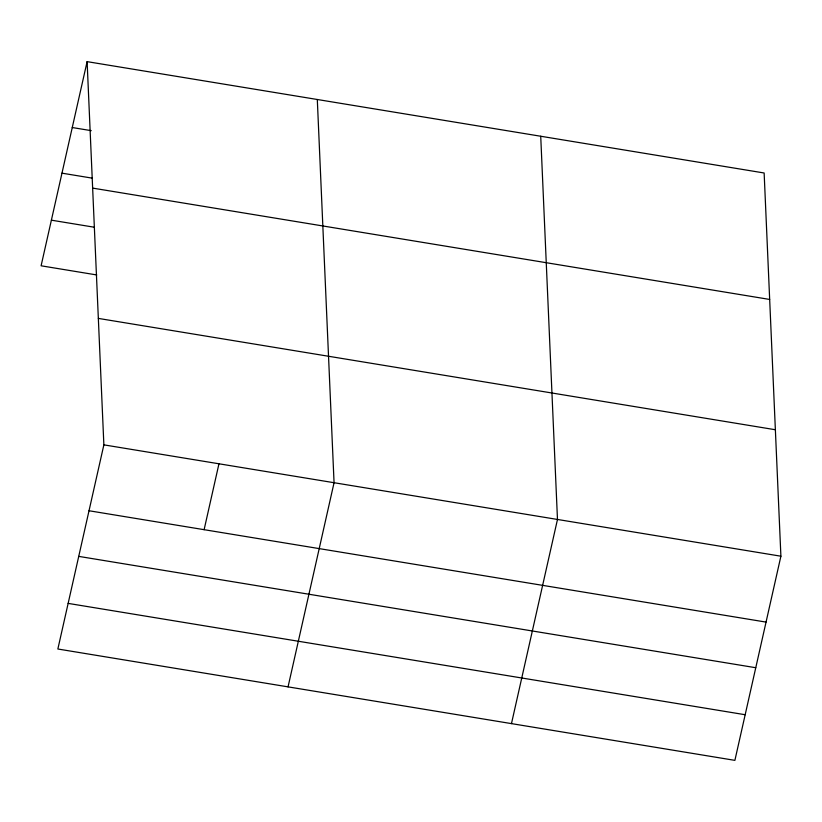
<?xml version="1.0" encoding="UTF-8"?>
<svg xmlns="http://www.w3.org/2000/svg" width="822" height="822" viewBox="0 0 822 822"><rect width="100%" height="100%" fill="white"/><g stroke="black" fill="none" stroke-linecap="round" stroke-linejoin="round"><path stroke-width="1.23" d="M87.111 61.64L103.87 444.856L57.859 649.01L734.889 760.36L780.9 556.206L764.141 172.99L87.111 61.64L41.1 265.794L96.749 274.949M204.113 529.687L218.96 463.793M288.049 686.873L334.061 482.72L317.302 99.503M511.469 723.617L557.48 519.463L540.722 136.246M72.254 127.533L91.232 130.657M61.979 173.165L92.331 178.158M92.639 188.104L769.669 299.444M51.385 220.173L94.386 227.242M98.332 318.402L775.372 429.742M103.87 444.856L780.9 556.206M89.012 510.75L766.053 622.1M78.737 556.381L755.767 667.721M68.144 603.389L745.174 714.729"/></g></svg>
